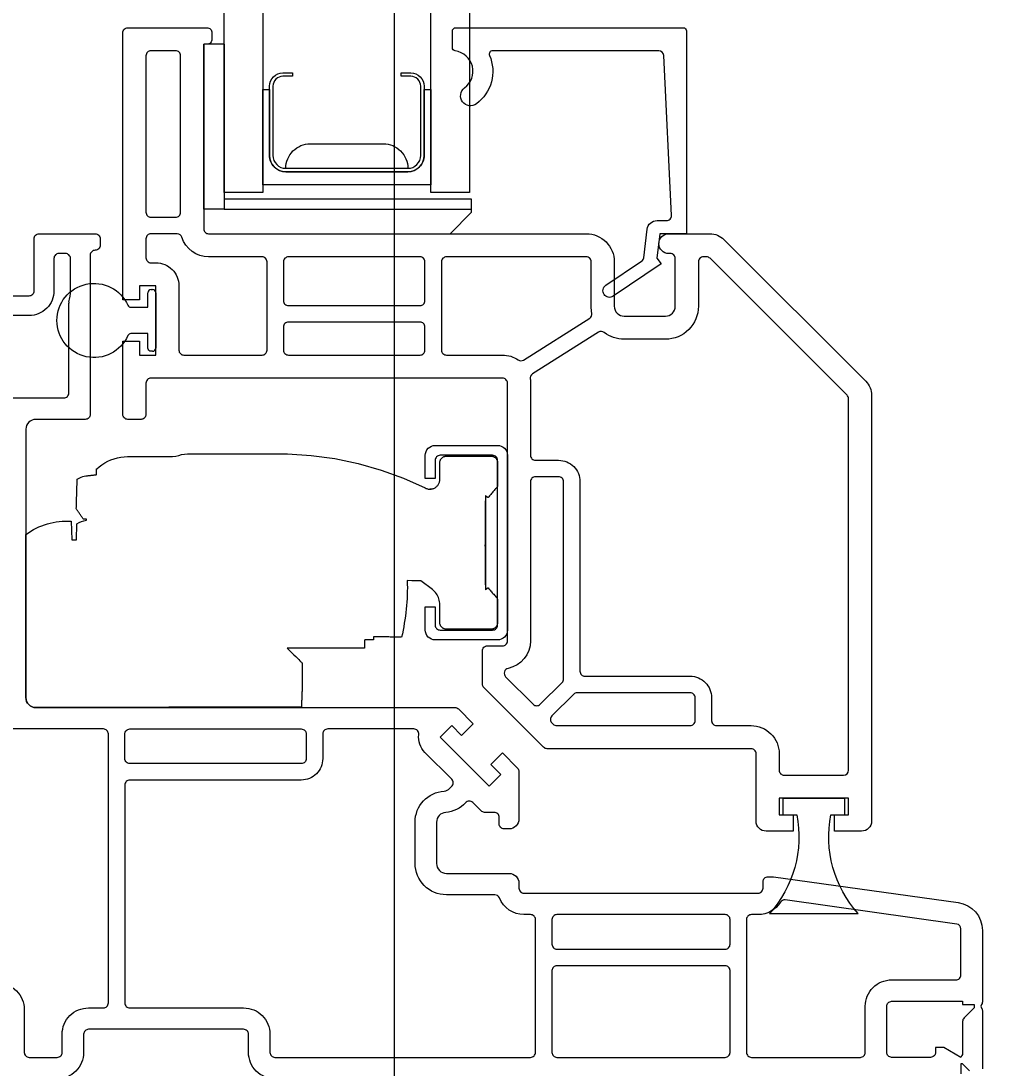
# Model space of a CAD drawing. Header units: inches. Extents: x -3905 to 10892, y 1064 to 9590.
# Drawn here: x 1952.129 to 1955.109, y 3131.95 to 3135.126 of the extents above; entities that cross this region are included whole.
import ezdxf

# ---------------------------------------------------------------- set-up
doc = ezdxf.new("R2010")
doc.units = ezdxf.units.IN
doc.header["$MEASUREMENT"] = 0
doc.header["$PDMODE"] = 3
doc.layers.add('ELEVATIONS', color=40, linetype='Continuous', lineweight=0)
doc.layers.add('SECTIONS', color=70, linetype='Continuous', lineweight=0)
doc.styles.add('DS-TXT1', font='arial.ttf', dxfattribs={"oblique": 10})
doc.dimstyles.new('DS-Fraction', dxfattribs={"dimtxt": 0.1, "dimasz": 0.035, "dimexe": 0.06, "dimexo": 0.06, "dimgap": 0.02, "dimtad": 0, "dimdec": 3, "dimzin": 0, "dimdsep": 46, "dimlunit": 4, "dimtxsty": 'DS-TXT1', "dimblk": 'BOXFILLED', "dimcen": -0.06, "dimclrd": 256, "dimclre": 256, "dimclrt": 256, "dimadec": 0, "dimazin": 0, "dimtfac": 1, "dimtdec": 3, "dimtmove": 1, "dimatfit": 3, "dimfxl": 1, "dimfrac": 2, "dimtolj": 1, "dimtzin": 0, "dimlwd": 0, "dimlwe": -1, "dimarcsym": 0})

# ---------------------------------------------------------------- blocks, each defined once
blk = doc.blocks.new('_BoxFilled')
at = {"color": 0, "linetype": 'ByBlock', "lineweight": -2}
blk.add_line((-0.5, 0), (-1, 0), dxfattribs=at)
at = {"color": 0, "linetype": 'ByBlock'}
blk.add_solid([(-0.5, 0.5), (0.5, 0.5), (-0.5, -0.5), (0.5, -0.5)], dxfattribs=at)
blk = doc.blocks.new('*D485')
at = {"layer": 'Defpoints', "color": 0, "linetype": 'Continuous', "lineweight": 5, "transparency": 16777216}
for p in [(1738.746, 3249.1721), (1953.2609, 3072.6371), (1955.0574, 3072.6371)]:
    blk.add_point(p, dxfattribs=at)
at = {"layer": 'ELEVATIONS', "linetype": 'Continuous', "transparency": 16777216}
for p, q in [((1740.186, 3249.1721), (1954.7009, 3249.1721)), ((1953.6174, 3072.6371), (1951.8209, 3072.6371))]:
    blk.add_line(p, q, dxfattribs=at)
at = {"layer": 'ELEVATIONS', "linetype": 'Continuous', "lineweight": 0, "transparency": 16777216}
for p, q in [((1953.2609, 3247.6721), (1953.2609, 3214.097)), ((1953.2609, 3074.1371), (1953.2609, 3194.0977))]:
    blk.add_line(p, q, dxfattribs=at)
at = {"layer": 'ELEVATIONS', "linetype": 'Continuous', "lineweight": 0, "transparency": 16777216, "xscale": 1.5, "yscale": 1.5, "zscale": 1.5}
for p, rotation in [((1953.2609, 3249.1721), 90), ((1953.2609, 3072.6371), 270)]:
    blk.add_blockref('_BoxFilled', p, dxfattribs=dict(at, rotation=rotation))
at = {"layer": 'ELEVATIONS', "linetype": 'Continuous', "lineweight": 5, "transparency": 16777216, "insert": (1953.2609, 3204.0973), "char_height": 3, "attachment_point": 5, "rotation": 90, "style": 'DS-TXT1'}
blk.add_mtext('\\A1;14\'-8 1/2""', dxfattribs=at)

msp = doc.modelspace()

# ---------------------------------------------------------------- linework, layer by layer
at = {"layer": 'SECTIONS', "lineweight": 0}
for p, q in [((1952.69255, 3135.05505), (1952.68255, 3135.05505)), ((1952.68255, 3134.55505), (1952.68255, 3135.05505)), ((1952.74505, 3135.05505), (1952.74505, 3134.55505)), ((1952.88205, 3134.91805), (1952.88205, 3134.71755)), ((1953.35105, 3134.71755), (1953.35105, 3134.91805)), ((1952.93155, 3134.67855), (1953.30155, 3134.67855)), ((1952.93155, 3134.66805), (1953.30155, 3134.66805)), ((1953.49455, 3134.58505), (1952.74505, 3134.58505)), ((1953.49455, 3134.55505), (1953.49455, 3134.58505)), ((1952.74505, 3134.55505), (1952.68255, 3134.55505)), ((1952.74505, 3134.55505), (1953.49455, 3134.55505)), ((1952.74505, 3134.55505), (1953.49455, 3134.55505)), ((1953.42955, 3134.48005), (1953.49455, 3134.54505)), ((1953.49455, 3134.54505), (1953.49455, 3134.55505)), ((1952.52355, 3134.31055), (1952.52755, 3134.31055)), ((1952.53755, 3134.30055), (1952.53755, 3134.13355)), ((1952.52755, 3134.12355), (1952.52355, 3134.12355)), ((1953.53643, 3133.67035), (1953.53655, 3133.67049)), ((1953.53643, 3133.67035), (1953.53643, 3133.41575)), ((1953.53632, 3133.53204), (1953.53643, 3133.53672)), ((1953.53643, 3133.41575), (1953.53655, 3133.41562)), ((1953.73833, 3132.99627), (1953.74215, 3132.99245)), ((1954.43905, 3132.76805), (1954.62605, 3132.76805))]:
    msp.add_line(p, q, dxfattribs=at)
for points in [[(1952.86205, 3136.46654), (1952.86205, 3136.94501), (1952.86205, 3134.60505), (1952.74505, 3134.60505), (1952.74505, 3135.05505), (1952.74505, 3136.94501)], [(1953.48805, 3136.46654), (1953.48805, 3136.94501), (1953.48805, 3134.60505), (1953.37105, 3134.60505), (1953.37105, 3136.94501)], [(1953.35105, 3134.91805), (1953.37105, 3134.91805), (1953.37105, 3134.62805), (1952.86205, 3134.62805), (1952.86205, 3134.91805), (1952.88205, 3134.91805)], [(1953.29986, 3133.42804), (1953.29986, 3133.42804)]]:
    msp.add_lwpolyline(points, dxfattribs=at)
for points in [[(1952.74505, 3135.05505), (1952.68255, 3135.05505), (1952.68255, 3134.49505, 0.4142136), (1952.69755, 3134.48005), (1953.84255, 3134.48005, -0.4142136), (1953.92755, 3134.39505), (1953.92755, 3134.26005, 0.4142136), (1953.95755, 3134.23005), (1954.08255, 3134.23005, 0.4142136), (1954.11255, 3134.26005), (1954.11255, 3134.40505, 0.4142136), (1954.09755, 3134.42005), (1954.09255, 3134.42005, -1), (1954.09255, 3134.48005), (1954.2177, 3134.48005, -0.1989124), (1954.26012, 3134.46248), (1954.68997, 3134.03263, -0.1989124), (1954.70755, 3133.9902), (1954.70755, 3132.69805, -0.4142136), (1954.67755, 3132.66805), (1954.59505, 3132.66805), (1954.59505, 3132.71805), (1954.63755, 3132.71805), (1954.63755, 3132.76805), (1954.42755, 3132.76805), (1954.42755, 3132.71805), (1954.47005, 3132.71805), (1954.47005, 3132.66805), (1954.38755, 3132.66805, -0.4142136), (1954.35755, 3132.69805), (1954.35755, 3132.90305, 0.4142136), (1954.34255, 3132.91805), (1953.72376, 3132.91805, -0.1989124), (1953.71315, 3132.92245), (1953.53194, 3133.10366, -0.1989124), (1953.52755, 3133.11427), (1953.52755, 3133.21505, -0.4142136), (1953.54255, 3133.23005), (1953.58855, 3133.23005, 0.4142136), (1953.60355, 3133.24505), (1953.60355, 3134.02705, 0.4142136), (1953.58855, 3134.04205), (1952.52255, 3134.04205, 0.4142136), (1952.50755, 3134.02705), (1952.50755, 3133.93205, -0.4142136), (1952.49255, 3133.91705), (1952.45255, 3133.91705, -0.4142136), (1952.43755, 3133.93205), (1952.43755, 3134.15455), (1952.48755, 3134.15455), (1952.48755, 3134.11205), (1952.53755, 3134.11205), (1952.53755, 3134.32205), (1952.48755, 3134.32205), (1952.48755, 3134.27955), (1952.43755, 3134.27955), (1952.43755, 3135.09005, -0.4142136), (1952.45255, 3135.10505), (1952.69255, 3135.10505, -0.4142136), (1952.70755, 3135.09005), (1952.70755, 3135.07005, -0.4142136), (1952.69255, 3135.05505)], [(1952.93155, 3134.67855, -0.4142136), (1953.00596, 3134.75297), (1953.22713, 3134.75297, -0.4142136), (1953.30155, 3134.67855)], [(1951.89476, 3134.29205), (1952.15355, 3134.29205, 0.4142136), (1952.16855, 3134.30705), (1952.16855, 3134.46505, -0.4142136), (1952.18355, 3134.48005), (1952.35355, 3134.48005, -0.4142136), (1952.36855, 3134.46505), (1952.36855, 3134.44505, -0.4142136), (1952.35355, 3134.43005, 0.4142136), (1952.33855, 3134.41505), (1952.33855, 3133.93205, -0.4142136), (1952.32355, 3133.91705), (1952.17355, 3133.91705, 0.4142136), (1952.14355, 3133.88705), (1952.14355, 3133.07305, 0.4142136), (1952.17355, 3133.04305), (1953.44433, 3133.04305, -0.1989124), (1953.45494, 3133.03866), (1953.50005, 3132.99355), (1953.46469, 3132.9582), (1953.43464, 3132.98825), (1953.39928, 3132.9529), (1953.54778, 3132.8044), (1953.58313, 3132.83976), (1953.55308, 3132.86981), (1953.58843, 3132.90517), (1953.63415, 3132.85945, -0.1989124), (1953.63855, 3132.84884), (1953.63855, 3132.70505, -0.4142136), (1953.60855, 3132.67505), (1953.59355, 3132.67505, -0.4142136), (1953.57855, 3132.69005), (1953.57855, 3132.71005, 0.4142136), (1953.56355, 3132.72505), (1953.53435, 3132.72505, -0.1989124), (1953.52374, 3132.72945), (1953.49828, 3132.75491, 0.4289711), (1953.47655, 3132.75436, -0.1929787), (1953.41636, 3132.72497, 0.3929967), (1953.38855, 3132.69505), (1953.38855, 3132.57005, 0.4142136), (1953.41855, 3132.54005), (1953.60855, 3132.54005, -0.4142136), (1953.63855, 3132.51005), (1953.63855, 3132.49505, 0.4142136), (1953.65355, 3132.48005), (1954.36355, 3132.48005, 0.4142136), (1954.37855, 3132.49505), (1954.37855, 3132.51505, -0.4142136), (1954.39355, 3132.53005), (1954.41028, 3132.53005), (1954.97038, 3132.45134, -0.3738847), (1955.04355, 3132.36716), (1955.04355, 3132.15028, -0.1826758), (1955.0398, 3132.14036, 0.3779645), (1955.0398, 3132.13375, -0.1826758), (1955.04355, 3132.12382), (1955.04355, 3131.94705, -0.4142136)], [(1952.27408, 3134.27394, 0.0671163), (1952.27855, 3134.30705), (1952.27855, 3134.40505, 0.4142136), (1952.26355, 3134.42005), (1952.24355, 3134.42005, 0.4142136), (1952.22855, 3134.40505), (1952.22855, 3134.30705, -0.4142136), (1952.15355, 3134.23205), (1951.87355, 3134.23205, 0.4142136), (1951.85855, 3134.21705), (1951.85855, 3133.99705, 0.4142136), (1951.87355, 3133.98205), (1952.25855, 3133.98205, 0.4142136), (1952.27355, 3133.99705), (1952.27355, 3134.26997)], [(1954.63755, 3132.85305), (1954.63755, 3133.97984, 0.1989124), (1954.63315, 3133.99045), (1954.21795, 3134.40566, 0.1989124), (1954.20734, 3134.41005), (1954.19755, 3134.41005, 0.4142136), (1954.18255, 3134.39505), (1954.18255, 3134.26005, -0.4142136), (1954.08255, 3134.16005), (1953.95755, 3134.16005, -0.164544), (1953.89684, 3134.18059, 0.3135995), (1953.87973, 3134.18135), (1953.67939, 3134.05485, 0.2982166), (1953.67257, 3134.0399, -0.0379426), (1953.67355, 3134.02705), (1953.67355, 3133.80805, 0.4142136), (1953.68855, 3133.79305), (1953.75855, 3133.79305, -0.4142136), (1953.82355, 3133.72805), (1953.82355, 3133.15305, 0.4142136), (1953.83855, 3133.13805), (1954.15755, 3133.13805, -0.4142136), (1954.22255, 3133.07305), (1954.22255, 3133.00305, 0.4142136), (1954.23755, 3132.98805), (1954.34255, 3132.98805, -0.4142136), (1954.42755, 3132.90305), (1954.42755, 3132.85305, 0.4142136), (1954.44255, 3132.83805), (1954.62255, 3132.83805)], [(1952.52355, 3134.12355, -0.4142136), (1952.51355, 3134.13355), (1952.51355, 3134.17705), (1952.46188, 3134.17705, 0.2957887), (1952.45275, 3134.17113, -4.6866269), (1952.45275, 3134.26297, 0.2957887), (1952.46188, 3134.25705), (1952.51355, 3134.25705), (1952.51355, 3134.30055)], [(1952.97899, 3133.04471), (1952.17355, 3133.04305, -0.4153028), (1952.14355, 3133.07305), (1952.14355, 3133.56813, -0.1728477), (1952.28063, 3133.60805), (1952.28258, 3133.55205), (1952.29736, 3133.55205), (1952.29745, 3133.60049, -0.0747867), (1952.32712, 3133.61174), (1952.32748, 3133.61193), (1952.32748, 3133.61206), (1952.32748, 3133.61219), (1952.32748, 3133.61232), (1952.32748, 3133.61245), (1952.32748, 3133.61258), (1952.32748, 3133.61271), (1952.32748, 3133.61284), (1952.32748, 3133.61296), (1952.32748, 3133.61309), (1952.32748, 3133.61322), (1952.32748, 3133.61335), (1952.32748, 3133.61348), (1952.32748, 3133.61361), (1952.32748, 3133.61374), (1952.32748, 3133.61387), (1952.32689, 3133.61389), (1952.3263, 3133.6139), (1952.3257, 3133.61392), (1952.32511, 3133.61393), (1952.32452, 3133.61395), (1952.32392, 3133.61396), (1952.32333, 3133.61398), (1952.32273, 3133.61399), (1952.32214, 3133.61401), (1952.32155, 3133.61402), (1952.32095, 3133.61403), (1952.32036, 3133.61405), (1952.31976, 3133.61406), (1952.31917, 3133.61408), (1952.31857, 3133.61409), (1952.31796, 3133.61417), (1952.31664, 3133.61609), (1952.31532, 3133.61801), (1952.314, 3133.61993), (1952.31269, 3133.62185), (1952.31137, 3133.62377), (1952.31005, 3133.62569), (1952.30873, 3133.62761), (1952.30742, 3133.62953), (1952.3061, 3133.63145), (1952.30478, 3133.63337), (1952.30346, 3133.63529), (1952.30214, 3133.63721), (1952.30083, 3133.63914), (1952.29951, 3133.64106), (1952.29819, 3133.64298), (1952.2969, 3133.64487), (1952.29641, 3133.64638), (1952.29657, 3133.65181), (1952.29673, 3133.6574), (1952.2969, 3133.66299), (1952.29706, 3133.66858), (1952.29722, 3133.67418), (1952.29739, 3133.67977), (1952.29755, 3133.68536), (1952.29772, 3133.69095), (1952.29788, 3133.69655), (1952.29804, 3133.70214), (1952.29821, 3133.70773), (1952.29837, 3133.71332), (1952.29854, 3133.71892), (1952.2987, 3133.72451), (1952.29886, 3133.7301), (1952.29903, 3133.73569), (1952.303, 3133.73809), (1952.30715, 3133.74021), (1952.31146, 3133.74203), (1952.3159, 3133.74354), (1952.32042, 3133.74472), (1952.32499, 3133.74556), (1952.3283, 3133.74597), (1952.33051, 3133.74623), (1952.33272, 3133.74648), (1952.33493, 3133.74673), (1952.33715, 3133.74699), (1952.33936, 3133.74724), (1952.34157, 3133.74749), (1952.34378, 3133.74774), (1952.346, 3133.748), (1952.34821, 3133.74825), (1952.35042, 3133.7485), (1952.35263, 3133.74876), (1952.35485, 3133.74901), (1952.35706, 3133.74926), (1952.35776, 3133.75016), (1952.35776, 3133.75135), (1952.35777, 3133.75254), (1952.35777, 3133.75373), (1952.35777, 3133.75492), (1952.35777, 3133.75611), (1952.35778, 3133.7573), (1952.35778, 3133.75849), (1952.35778, 3133.75969), (1952.35778, 3133.76088), (1952.35779, 3133.76207), (1952.35779, 3133.76326), (1952.35779, 3133.76445), (1952.35779, 3133.76564), (1952.35781, 3133.766), (1952.35785, 3133.76619), (1952.3579, 3133.76637), (1952.35796, 3133.76656), (1952.35804, 3133.76673), (1952.35812, 3133.76691), (1952.35823, 3133.76707), (1952.35834, 3133.76723), (1952.35846, 3133.76737), (1952.35859, 3133.76751), (1952.36548, 3133.77335), (1952.37379, 3133.77947), (1952.38258, 3133.78502), (1952.3918, 3133.78995), (1952.40138, 3133.79421), (1952.41124, 3133.79775), (1952.42131, 3133.80057), (1952.4315, 3133.80263), (1952.44174, 3133.80395), (1952.45196, 3133.8045), (1952.46245, 3133.8045), (1952.47293, 3133.8045), (1952.48342, 3133.8045), (1952.4939, 3133.8045), (1952.50439, 3133.8045), (1952.51487, 3133.8045), (1952.52535, 3133.8045), (1952.53584, 3133.8045), (1952.54632, 3133.8045), (1952.55681, 3133.8045), (1952.56729, 3133.8045), (1952.57778, 3133.8045), (1952.58826, 3133.8045), (1952.59829, 3133.80519), (1952.60687, 3133.80793), (1952.61565, 3133.81005), (1952.62457, 3133.81153), (1952.63355, 3133.81236), (1952.64487, 3133.81255), (1952.6644, 3133.81255), (1952.68392, 3133.81255), (1952.70344, 3133.81255), (1952.72297, 3133.81255), (1952.74249, 3133.81255), (1952.76201, 3133.81255), (1952.78153, 3133.81255), (1952.80106, 3133.81255), (1952.82058, 3133.81255), (1952.8401, 3133.81255), (1952.85963, 3133.81255), (1952.87915, 3133.81255), (1952.89867, 3133.81255), (1952.93711, 3133.81221), (1953.00891, 3133.80776), (1953.08055, 3133.79809), (1953.15146, 3133.78324), (1953.22107, 3133.7633), (1953.28885, 3133.73846), (1953.3543, 3133.70898), (1953.3571, 3133.70767), (1953.35909, 3133.70693), (1953.36115, 3133.70632), (1953.36328, 3133.70587), (1953.36545, 3133.70556), (1953.36765, 3133.70541), (1953.36986, 3133.70543), (1953.37207, 3133.70561), (1953.37424, 3133.70595), (1953.37638, 3133.70644), (1953.37846, 3133.70708), (1953.38047, 3133.70787), (1953.38239, 3133.70878), (1953.38421, 3133.70981), (1953.38595, 3133.71096), (1953.38763, 3133.71225), (1953.38924, 3133.71368), (1953.39076, 3133.71523), (1953.39217, 3133.71691), (1953.39347, 3133.71869), (1953.39463, 3133.72057), (1953.39565, 3133.72253), (1953.39652, 3133.72456), (1953.39724, 3133.72664), (1953.3978, 3133.72874), (1953.3982, 3133.73086), (1953.39845, 3133.73297), (1953.39855, 3133.73507), (1953.39855, 3133.73844), (1953.39855, 3133.74205), (1953.39855, 3133.74567), (1953.39855, 3133.74929), (1953.39855, 3133.75291), (1953.39855, 3133.75653), (1953.39855, 3133.76015), (1953.39855, 3133.76377), (1953.39855, 3133.76739), (1953.39855, 3133.77101), (1953.39855, 3133.77462), (1953.39855, 3133.77824), (1953.39855, 3133.78186), (1953.39855, 3133.78548), (1953.39859, 3133.78684), (1953.39872, 3133.78818), (1953.39895, 3133.78955), (1953.39928, 3133.79092), (1953.39972, 3133.79229), (1953.40026, 3133.79364), (1953.40091, 3133.79497), (1953.40166, 3133.79627), (1953.40252, 3133.79751), (1953.40347, 3133.79869), (1953.40451, 3133.7998), (1953.40563, 3133.80082), (1953.40683, 3133.80176), (1953.40808, 3133.80259), (1953.40938, 3133.80333), (1953.41072, 3133.80396), (1953.41208, 3133.80448), (1953.41345, 3133.80489), (1953.41482, 3133.8052), (1953.41618, 3133.80541), (1953.41751, 3133.80553), (1953.42061, 3133.80555), (1953.43035, 3133.80555), (1953.44009, 3133.80555), (1953.44983, 3133.80555), (1953.45957, 3133.80555), (1953.46932, 3133.80555), (1953.47906, 3133.80555), (1953.4888, 3133.80555), (1953.49854, 3133.80555), (1953.50828, 3133.80555), (1953.51802, 3133.80555), (1953.52776, 3133.80555), (1953.5375, 3133.80555), (1953.54725, 3133.80555), (1953.55405, 3133.80555), (1953.55546, 3133.80546), (1953.55689, 3133.80527), (1953.55831, 3133.80498), (1953.55971, 3133.80458), (1953.56108, 3133.80408), (1953.56241, 3133.80348), (1953.5637, 3133.80279), (1953.56492, 3133.80201), (1953.56607, 3133.80115), (1953.56715, 3133.80021), (1953.56815, 3133.79922), (1953.56909, 3133.79815), (1953.56995, 3133.797), (1953.57074, 3133.79578), (1953.57143, 3133.7945), (1953.57204, 3133.79317), (1953.57255, 3133.7918), (1953.57295, 3133.7904), (1953.57325, 3133.78898), (1953.57345, 3133.78756), (1953.57354, 3133.78614), (1953.57355, 3133.7825), (1953.57355, 3133.77727), (1953.57355, 3133.77203), (1953.57355, 3133.7668), (1953.57355, 3133.76157), (1953.57355, 3133.75634), (1953.57355, 3133.75111), (1953.57355, 3133.74588), (1953.57355, 3133.74065), (1953.57355, 3133.73541), (1953.57355, 3133.73018), (1953.57355, 3133.72495), (1953.57355, 3133.71972), (1953.57355, 3133.71449), (1953.57203, 3133.7113), (1953.56993, 3133.70889), (1953.56784, 3133.70648), (1953.56574, 3133.70407), (1953.56364, 3133.70166), (1953.56155, 3133.69925), (1953.55945, 3133.69684), (1953.55736, 3133.69443), (1953.55526, 3133.69201), (1953.55316, 3133.6896), (1953.55107, 3133.68719), (1953.54897, 3133.68478), (1953.54688, 3133.68237), (1953.54478, 3133.67996), (1953.544, 3133.68007), (1953.54343, 3133.68057), (1953.54286, 3133.68107), (1953.54228, 3133.68157), (1953.54171, 3133.68207), (1953.54113, 3133.68257), (1953.54056, 3133.68306), (1953.53999, 3133.68356), (1953.53941, 3133.68406), (1953.53884, 3133.68456), (1953.53827, 3133.68506), (1953.53769, 3133.68556), (1953.53712, 3133.68606), (1953.53655, 3133.68638), (1953.53655, 3133.66567), (1953.53655, 3133.64496), (1953.53655, 3133.62425), (1953.53655, 3133.60354), (1953.53655, 3133.58283), (1953.53655, 3133.56212), (1953.53655, 3133.54141), (1953.53655, 3133.5207), (1953.53655, 3133.49999), (1953.53655, 3133.47928), (1953.53655, 3133.45857), (1953.53655, 3133.43787), (1953.53655, 3133.41716), (1953.53663, 3133.39963), (1953.53721, 3133.40013), (1953.53778, 3133.40063), (1953.53836, 3133.40112), (1953.53893, 3133.40162), (1953.5395, 3133.40212), (1953.54008, 3133.40262), (1953.54065, 3133.40312), (1953.54123, 3133.40362), (1953.5418, 3133.40412), (1953.54237, 3133.40462), (1953.54295, 3133.40512), (1953.54352, 3133.40561), (1953.5441, 3133.40611), (1953.54511, 3133.40576), (1953.54721, 3133.40335), (1953.5493, 3133.40094), (1953.5514, 3133.39853), (1953.5535, 3133.39612), (1953.55559, 3133.39371), (1953.55769, 3133.3913), (1953.55978, 3133.38889), (1953.56188, 3133.38648), (1953.56398, 3133.38406), (1953.56607, 3133.38165), (1953.56817, 3133.37924), (1953.57026, 3133.37683), (1953.57236, 3133.37442), (1953.57355, 3133.37079), (1953.57355, 3133.36556), (1953.57355, 3133.36032), (1953.57355, 3133.35509), (1953.57355, 3133.34986), (1953.57355, 3133.34463), (1953.57355, 3133.3394), (1953.57355, 3133.33417), (1953.57355, 3133.32894), (1953.57355, 3133.3237), (1953.57355, 3133.31847), (1953.57355, 3133.31324), (1953.57355, 3133.30801), (1953.57355, 3133.30278), (1953.57353, 3133.29974), (1953.57342, 3133.29832), (1953.57321, 3133.2969), (1953.57289, 3133.29548), (1953.57247, 3133.29409), (1953.57195, 3133.29272), (1953.57133, 3133.2914), (1953.57062, 3133.29013), (1953.56982, 3133.28892), (1953.56894, 3133.28778), (1953.568, 3133.28672), (1953.56698, 3133.28574), (1953.56589, 3133.28482), (1953.56473, 3133.28397), (1953.5635, 3133.2832), (1953.56221, 3133.28252), (1953.56087, 3133.28194), (1953.55949, 3133.28145), (1953.55808, 3133.28107), (1953.55666, 3133.2808), (1953.55524, 3133.28062), (1953.55382, 3133.28055), (1953.5457, 3133.28055), (1953.53596, 3133.28055), (1953.52622, 3133.28055), (1953.51648, 3133.28055), (1953.50674, 3133.28055), (1953.497, 3133.28055), (1953.48725, 3133.28055), (1953.47751, 3133.28055), (1953.46777, 3133.28055), (1953.45803, 3133.28055), (1953.44829, 3133.28055), (1953.43855, 3133.28055), (1953.42881, 3133.28055), (1953.41907, 3133.28055), (1953.41721, 3133.2806), (1953.41579, 3133.28074), (1953.41436, 3133.281), (1953.41295, 3133.28135), (1953.41157, 3133.28181), (1953.41022, 3133.28237), (1953.40891, 3133.28303), (1953.40767, 3133.28377), (1953.40648, 3133.2846), (1953.40537, 3133.2855), (1953.40434, 3133.28647), (1953.40338, 3133.28751), (1953.40249, 3133.28863), (1953.40167, 3133.28982), (1953.40093, 3133.29108), (1953.40029, 3133.29239), (1953.39974, 3133.29374), (1953.3993, 3133.29513), (1953.39895, 3133.29654), (1953.39872, 3133.29797), (1953.39858, 3133.29939), (1953.39855, 3133.30124), (1953.39855, 3133.30511), (1953.39855, 3133.30899), (1953.39855, 3133.31286), (1953.39855, 3133.31673), (1953.39855, 3133.3206), (1953.39855, 3133.32447), (1953.39855, 3133.32834), (1953.39855, 3133.33222), (1953.39855, 3133.33609), (1953.39855, 3133.33996), (1953.39855, 3133.34383), (1953.39855, 3133.3477), (1953.39855, 3133.35158), (1953.39853, 3133.35555), (1953.39829, 3133.35978), (1953.39774, 3133.36403), (1953.39688, 3133.36828), (1953.3957, 3133.37249), (1953.39421, 3133.37662), (1953.39242, 3133.38064), (1953.39033, 3133.38451), (1953.38798, 3133.38822), (1953.38538, 3133.39172), (1953.38255, 3133.395), (1953.37953, 3133.39803), (1953.37634, 3133.40081), (1953.34087, 3133.42711), (1953.32725, 3133.42742), (1953.31355, 3133.42773), (1953.29986, 3133.42804, -0.0621953), (1953.28257, 3133.25613), (1953.27825, 3133.25622), (1953.27392, 3133.25632), (1953.26959, 3133.25642), (1953.26527, 3133.25652), (1953.26094, 3133.25661), (1953.25661, 3133.25671), (1953.25228, 3133.25681), (1953.24796, 3133.2569), (1953.24363, 3133.257), (1953.2393, 3133.2571), (1953.23497, 3133.2572), (1953.23065, 3133.25729), (1953.22632, 3133.25739), (1953.22199, 3133.25749), (1953.21767, 3133.25759), (1953.21334, 3133.25768), (1953.20901, 3133.25778), (1953.20468, 3133.25788), (1953.20036, 3133.25798), (1953.1973, 3133.2579), (1953.1973, 3133.25739), (1953.1973, 3133.25689), (1953.1973, 3133.25639), (1953.1973, 3133.25588), (1953.1973, 3133.25538), (1953.1973, 3133.25488), (1953.1973, 3133.25438), (1953.1973, 3133.25387), (1953.1973, 3133.25337), (1953.1973, 3133.25287), (1953.1973, 3133.25236), (1953.1973, 3133.25186), (1953.1973, 3133.25136), (1953.1973, 3133.25085), (1953.1973, 3133.25035), (1953.1973, 3133.24985), (1953.1973, 3133.24934), (1953.1973, 3133.24884), (1953.1973, 3133.24834), (1953.19729, 3133.24805), (1953.19729, 3133.24805), (1953.19728, 3133.24805), (1953.19728, 3133.24805), (1953.19727, 3133.24805), (1953.19727, 3133.24805), (1953.19726, 3133.24805), (1953.19726, 3133.24805), (1953.19725, 3133.24805), (1953.19725, 3133.24805), (1953.19724, 3133.24805), (1953.19723, 3133.24805), (1953.19723, 3133.24805), (1953.19722, 3133.24805), (1953.19722, 3133.24805), (1953.19721, 3133.24805), (1953.19721, 3133.24805), (1953.1972, 3133.24805), (1953.1972, 3133.24805), (1953.19719, 3133.24805), (1953.19648, 3133.24805), (1953.19523, 3133.24805), (1953.19397, 3133.24805), (1953.19272, 3133.24805), (1953.19147, 3133.24805), (1953.19022, 3133.24805), (1953.18897, 3133.24805), (1953.18772, 3133.24805), (1953.18647, 3133.24805), (1953.18522, 3133.24805), (1953.18396, 3133.24805), (1953.18271, 3133.24805), (1953.18146, 3133.24805), (1953.18021, 3133.24805), (1953.17896, 3133.24805), (1953.17771, 3133.24805), (1953.17646, 3133.24805), (1953.1752, 3133.24805), (1953.17395, 3133.24805), (1953.1727, 3133.24805), (1953.17226, 3133.24805), (1953.17216, 3133.24805), (1953.17205, 3133.24805), (1953.17195, 3133.24804), (1953.17185, 3133.24804), (1953.17174, 3133.24803), (1953.17164, 3133.24802), (1953.17154, 3133.24801), (1953.17144, 3133.24799), (1953.17133, 3133.24798), (1953.17123, 3133.24796), (1953.17112, 3133.24795), (1953.17102, 3133.24793), (1953.17092, 3133.24791), (1953.17081, 3133.24789), (1953.17071, 3133.24786), (1953.17061, 3133.24784), (1953.1705, 3133.24781), (1953.1704, 3133.24779), (1953.1704, 3133.2231), (1953.1704, 3133.2231), (1952.93604, 3133.2231), (1952.95004, 3133.2091), (1952.95618, 3133.20296), (1952.96172, 3133.19743), (1952.96663, 3133.19252), (1952.97088, 3133.18827), (1952.9744, 3133.18474), (1952.97702, 3133.18212), (1952.97886, 3133.18029), (1952.98012, 3133.17902), (1952.981, 3133.17815), (1952.98111, 3133.17754), (1952.98113, 3133.17696), (1952.98115, 3133.17638), (1952.98117, 3133.1758), (1952.98119, 3133.17522), (1952.98121, 3133.17464), (1952.98123, 3133.17406), (1952.98125, 3133.17348), (1952.98127, 3133.1729), (1952.98129, 3133.17232), (1952.98131, 3133.17174), (1952.98133, 3133.17116), (1952.98135, 3133.17058), (1952.98137, 3133.16999), (1952.98139, 3133.16941), (1952.98141, 3133.16883), (1952.98143, 3133.16825), (1952.98145, 3133.16767), (1952.98147, 3133.16709), (1952.98149, 3133.16651), (1952.98151, 3133.16593), (1952.98153, 3133.16535), (1952.98155, 3133.1644), (1952.98155, 3133.16232), (1952.98155, 3133.16025), (1952.98155, 3133.15818), (1952.98155, 3133.15611), (1952.98155, 3133.15404), (1952.98155, 3133.15197), (1952.98155, 3133.1499), (1952.98155, 3133.14783), (1952.98155, 3133.14575), (1952.98155, 3133.14368), (1952.98155, 3133.14161), (1952.98155, 3133.13954), (1952.98155, 3133.13747), (1952.98155, 3133.1354), (1952.98155, 3133.13333), (1952.98155, 3133.13126), (1952.98155, 3133.12919), (1952.98155, 3133.12711), (1952.98155, 3133.12504), (1952.98155, 3133.12297), (1952.98155, 3133.1209), (1952.98155, 3133.11883), (1952.98148, 3133.11598), (1952.98136, 3133.11267), (1952.98124, 3133.10935), (1952.98113, 3133.10604), (1952.98101, 3133.10272), (1952.9809, 3133.09941), (1952.98078, 3133.09609), (1952.98067, 3133.09278), (1952.98055, 3133.08946), (1952.98043, 3133.08615), (1952.98032, 3133.08283), (1952.9802, 3133.07952), (1952.98009, 3133.0762), (1952.97997, 3133.07289), (1952.97986, 3133.06957), (1952.97974, 3133.06626), (1952.97962, 3133.06294), (1952.97951, 3133.05963), (1952.97939, 3133.05631), (1952.97928, 3133.053), (1952.97916, 3133.04968), (1952.97904, 3133.04637), (1952.97893, 3133.04305)], [(1953.74215, 3132.99245, 0.1989124), (1953.75276, 3132.98805), (1954.15755, 3132.98805, 0.4142136), (1954.17255, 3133.00305), (1954.17255, 3133.07305, 0.4142136), (1954.15755, 3133.08805), (1953.81512, 3133.08805, 0.1989124), (1953.80451, 3133.08366), (1953.73833, 3133.01748, 0.4142136), (1953.73833, 3132.99627)], [(1954.43905, 3132.76805), (1954.43905, 3132.71805), (1954.48105, 3132.71805, -0.2345059), (1954.39833, 3132.41805), (1954.66677, 3132.41805, -0.2345059), (1954.58405, 3132.71805), (1954.62605, 3132.71805), (1954.62605, 3132.76805)], [(1952.89855, 3131.91705, -0.4142136), (1952.81855, 3131.99705), (1952.81855, 3132.05205, 0.4142136), (1952.80355, 3132.06705), (1952.33355, 3132.06705, 0.4142136), (1952.31855, 3132.05205), (1952.31855, 3131.99705, -0.4142136), (1952.23855, 3131.91705)], [(1955.00415, 3131.94145), (1954.98355, 3131.96205), (1954.97855, 3131.96205), (1954.97855, 3131.93205, -0.4142136)]]:
    msp.add_lwpolyline(points, format="xyb", dxfattribs=at)
for points in [[(1954.0773, 3135.02078, 0.4000769), (1954.06232, 3135.03505), (1953.55826, 3135.03505, 0.5392467), (1953.54908, 3135.02109, -0.3485243), (1953.50945, 3134.87406, -1), (1953.47377, 3134.9223, 0.6718969), (1953.44523, 3135.03446, -0.3742421), (1953.43661, 3135.04436), (1953.43661, 3135.09505, -0.4142136), (1953.44661, 3135.10505), (1954.13661, 3135.10505, -0.4142136), (1954.14661, 3135.09505), (1954.14661, 3134.48005), (1954.06601, 3134.48005), (1954.05687, 3134.40561), (1954.06993, 3134.3889), (1953.92416, 3134.29058, -1), (1953.90179, 3134.32374), (1954.0103, 3134.39693, 0.2171213), (1954.0168, 3134.40753), (1954.02738, 3134.49371, -0.3788661), (1954.05716, 3134.52005), (1954.08586, 3134.52005, 0.428493), (1954.10084, 3134.53578)], [(1952.61255, 3135.02005, 0.4142136), (1952.59755, 3135.03505), (1952.52255, 3135.03505, 0.4142136), (1952.50755, 3135.02005), (1952.50755, 3134.54505, 0.4142136), (1952.52255, 3134.53005), (1952.59755, 3134.53005, 0.4142136), (1952.61255, 3134.54505)], [(1952.92255, 3134.96805), (1952.95205, 3134.96805), (1952.95205, 3134.95755), (1952.92255, 3134.95755, 0.4142136), (1952.89255, 3134.92755), (1952.89255, 3134.71755, 0.4142136), (1952.93155, 3134.67855), (1953.30155, 3134.67855, 0.4142136), (1953.34055, 3134.71755), (1953.34055, 3134.92755, 0.4142136), (1953.31055, 3134.95755), (1953.28105, 3134.95755), (1953.28105, 3134.96805), (1953.31055, 3134.96805, -0.4142136), (1953.35105, 3134.92755), (1953.35105, 3134.71755, -0.4142136), (1953.30155, 3134.66805), (1952.93155, 3134.66805, -0.4142136), (1952.88205, 3134.71755), (1952.88205, 3134.92755, -0.4142136)], [(1952.60755, 3134.32205), (1952.60755, 3134.12705, 0.4142136), (1952.62255, 3134.11205), (1952.85955, 3134.11205, 0.4142136), (1952.87455, 3134.12705), (1952.87455, 3134.39505, 0.4142136), (1952.85955, 3134.41005), (1952.69755, 3134.41005, -0.3275382), (1952.61646, 3134.46955, 0.3275382), (1952.60215, 3134.48005), (1952.52255, 3134.48005, 0.4142136), (1952.50755, 3134.46505), (1952.50755, 3134.40705, 0.4142136), (1952.52255, 3134.39205), (1952.53755, 3134.39205, -0.4142137)], [(1953.33855, 3134.41005), (1952.93955, 3134.41005, 0.4142136), (1952.92455, 3134.39505), (1952.92455, 3134.27705, 0.4142136), (1952.93955, 3134.26205), (1953.33855, 3134.26205, 0.4142136), (1953.35355, 3134.27705), (1953.35355, 3134.39505, 0.4142136)], [(1953.41855, 3134.41005, 0.4142136), (1953.40355, 3134.39505), (1953.40355, 3134.12705, 0.4142136), (1953.41855, 3134.11205), (1953.58855, 3134.11205, -0.1501292), (1953.63627, 3134.09739, 0.2982166), (1953.6527, 3134.09712), (1953.85303, 3134.22363, 0.3135995), (1953.8597, 3134.23941, -0.0520376), (1953.85755, 3134.26005), (1953.85755, 3134.39505, 0.4142136), (1953.84255, 3134.41005)], [(1952.93955, 3134.21205, 0.4142136), (1952.92455, 3134.19705), (1952.92455, 3134.12705, 0.4142136), (1952.93955, 3134.11205), (1953.33855, 3134.11205, 0.4142136), (1953.35355, 3134.12705), (1953.35355, 3134.19705, 0.4142136), (1953.33855, 3134.21205)], [(1953.60355, 3133.27805, -0.4142136), (1953.57355, 3133.24805), (1953.38455, 3133.24805, -0.4142136), (1953.35455, 3133.27805), (1953.35455, 3133.34805), (1953.38455, 3133.34805), (1953.38455, 3133.29305, 0.4142136), (1953.39955, 3133.27805), (1953.55855, 3133.27805, 0.4142136), (1953.57355, 3133.29305), (1953.57355, 3133.79305, 0.4142136), (1953.55855, 3133.80805), (1953.39955, 3133.80805, 0.4142136), (1953.38455, 3133.79305), (1953.38455, 3133.73805), (1953.35455, 3133.73805), (1953.35455, 3133.80805, -0.4142136), (1953.38455, 3133.83805), (1953.57355, 3133.83805, -0.4142136), (1953.60355, 3133.80805)], [(1953.60568, 3133.1618, 0.5971368), (1953.5981, 3133.1365), (1953.68176, 3133.05283, 0.4142136), (1953.70297, 3133.05283), (1953.76915, 3133.11901, 0.1989124), (1953.77355, 3133.12962), (1953.77355, 3133.72805, 0.4142136), (1953.75855, 3133.74305), (1953.68855, 3133.74305, 0.4142136), (1953.67355, 3133.72805), (1953.67355, 3133.24505, -0.3559459)], [(1952.23855, 3131.98205, 0.4142136), (1952.25355, 3131.99705), (1952.25355, 3132.05205, -0.4142136), (1952.33355, 3132.13205), (1952.37855, 3132.13205, 0.4142136), (1952.39355, 3132.14705), (1952.39355, 3132.96305, 0.4142136), (1952.37855, 3132.97805), (1951.87355, 3132.97805, 0.4142136), (1951.85855, 3132.96305), (1951.85855, 3132.22205, 0.4142136), (1951.87355, 3132.20705), (1952.05855, 3132.20705, -0.4142136), (1952.13855, 3132.12705), (1952.13855, 3131.99705, 0.4142136), (1952.15355, 3131.98205)], [(1952.99355, 3132.96305), (1952.99355, 3132.88805, -0.4142136), (1952.97855, 3132.87305), (1952.45855, 3132.87305, -0.4142136), (1952.44355, 3132.88805), (1952.44355, 3132.96305, -0.4142136), (1952.45855, 3132.97805), (1952.97855, 3132.97805, -0.4142136)], [(1952.88355, 3132.05205), (1952.88355, 3131.99705, 0.4142136), (1952.89855, 3131.98205), (1953.67355, 3131.98205, 0.4142136), (1953.68855, 3131.99705), (1953.68855, 3132.40005, 0.4142136), (1953.67355, 3132.41505), (1953.65355, 3132.41505, -0.3075529), (1953.57918, 3132.46558, 0.3075529), (1953.56523, 3132.47505), (1953.41855, 3132.47505, -0.4142136), (1953.32355, 3132.57005), (1953.32355, 3132.69505, -0.3929967), (1953.41162, 3132.7898, 0.1929787), (1953.42834, 3132.79796, -0.0257), (1953.43416, 3132.80377, 0.4297216), (1953.43473, 3132.82552), (1953.35332, 3132.90693, -0.2322173), (1953.33481, 3132.96115, 0.4520083), (1953.31993, 3132.97805), (1953.05855, 3132.97805, 0.4142136), (1953.04355, 3132.96305), (1953.04355, 3132.88805, -0.4142136), (1952.97855, 3132.82305), (1952.45855, 3132.82305, 0.4142136), (1952.44355, 3132.80805), (1952.44355, 3132.14705, 0.4142136), (1952.45855, 3132.13205), (1952.80355, 3132.13205, -0.4142136)], [(1954.36355, 3132.41505), (1954.34355, 3132.41505, 0.4142136), (1954.32855, 3132.40005), (1954.32855, 3131.99705, 0.4142136), (1954.34355, 3131.98205), (1954.67355, 3131.98205, 0.4142136), (1954.68855, 3131.99705), (1954.68855, 3132.13705, -0.4142136), (1954.76855, 3132.21705), (1954.96355, 3132.21705, 0.4142136), (1954.97855, 3132.23205), (1954.97855, 3132.37151, 0.3738847), (1954.96564, 3132.38636), (1954.44609, 3132.45938, 0.2955967), (1954.4313, 3132.45251, -0.2580126)], [(1954.26355, 3132.31005, 0.4142136), (1954.27855, 3132.32505), (1954.27855, 3132.40005, 0.4142136), (1954.26355, 3132.41505), (1953.75355, 3132.41505, 0.4142136), (1953.73855, 3132.40005), (1953.73855, 3132.32505, 0.4142136), (1953.75355, 3132.31005)], [(1954.26355, 3131.98205, 0.4142136), (1954.27855, 3131.99705), (1954.27855, 3132.24505, 0.4142136), (1954.26355, 3132.26005), (1953.75355, 3132.26005, 0.4142136), (1953.73855, 3132.24505), (1953.73855, 3131.99705, 0.4142136), (1953.75355, 3131.98205), (1953.82355, 3131.98205)], [(1954.98154, 3131.98721), (1954.97855, 3131.98203), (1954.92655, 3132.01205), (1954.90155, 3132.01205), (1954.90155, 3131.99705, -0.4142136), (1954.88655, 3131.98205), (1954.76855, 3131.98205, -0.4142136), (1954.75355, 3131.99705), (1954.75355, 3132.13705, -0.4142136), (1954.76855, 3132.15205), (1954.98355, 3132.15205), (1954.98355, 3132.14205), (1955.01855, 3132.14205), (1955.01855, 3132.13205), (1954.98794, 3132.10145, 0.1989124), (1954.98355, 3132.09084), (1954.98355, 3131.99471, -0.1316525)]]:
    msp.add_lwpolyline(points, format="xyb", close=True, dxfattribs=at)
for centre, radius, start, end in [((1952.93155, 3134.71755), 0.0495, 180, 270), ((1953.30155, 3134.71755), 0.0495, 270, 0), ((1952.52355, 3134.30055), 0.01, 90, 180), ((1952.52755, 3134.30055), 0.01, 0, 90), ((1952.28855, 3134.26997), 0.015, 164.64111, 180), ((1952.52755, 3134.13355), 0.01, 270, 0), ((1954.62255, 3132.85305), 0.015, 270, 0)]:
    msp.add_arc(centre, radius, start, end, dxfattribs=at)
at = {"layer": 'SECTIONS', "lineweight": 0, "extrusion": (0, 0, -1)}
msp.add_ellipse((1952.87661, 3133.54698), major_axis=(0.68982, -0.01562), ratio=0.0001343, start_param=5.9866547, end_param=5.9871775, dxfattribs=at)
at = {"layer": 'SECTIONS', "lineweight": 0}
msp.add_open_spline([(1953.37241, 3133.70565), (1953.37112, 3133.70548), (1953.36983, 3133.7054), (1953.36855, 3133.7054)], degree=3, dxfattribs=at)

# ---------------------------------------------------------------- dimensions: what is measured, and where the dimension line sits
at = {"layer": 'ELEVATIONS', "linetype": 'Continuous', "lineweight": 5}
dim = msp.add_linear_dim(base=(1953.26095, 3072.63705), p1=(1738.74599, 3249.17207), p2=(1955.05742, 3072.63705), angle=90, dimstyle='DS-Fraction', override={"dimscale": 24, "dimtxt": 0.125, "dimasz": 0.0625, "dimpost": '"'}, dxfattribs=at)
dim.commit()
dim.dimension.update_dxf_attribs({"geometry": '*D485', "text_midpoint": (1953.26095, 3204.09733), "dimtype": 160})

doc.saveas('drawing.dxf')
